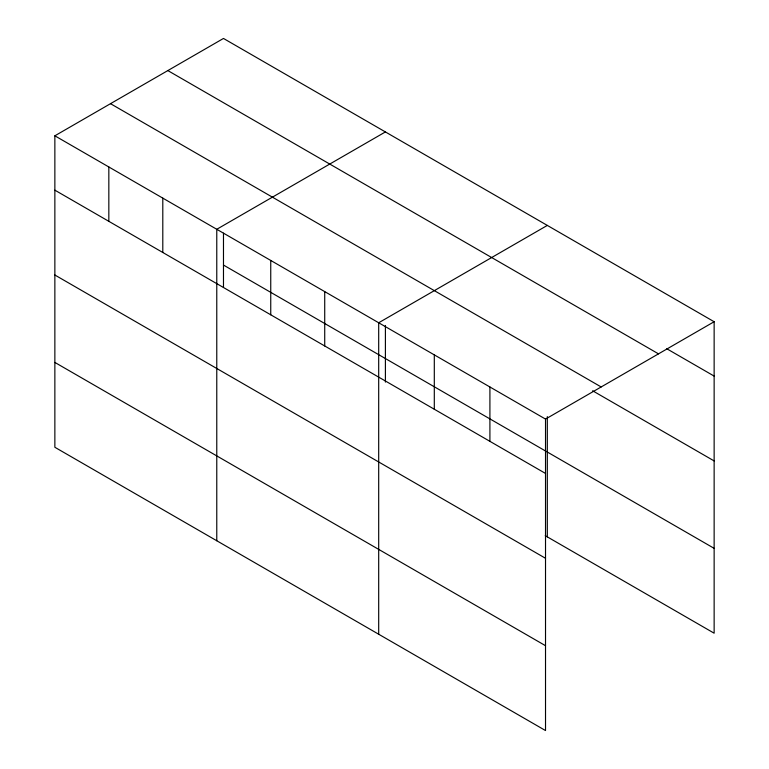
<?xml version="1.0" encoding="UTF-8"?>
<svg xmlns="http://www.w3.org/2000/svg" width="769" height="769" viewBox="0 0 769 769"><rect width="100%" height="100%" fill="white"/><g stroke="black" fill="none" stroke-linecap="round" stroke-linejoin="round"><path stroke-width="1.15" d="M54.859 135.805L545.519 419.086L545.519 730.55L54.859 447.27L54.859 135.805L223.481 38.45L714.141 321.73L714.141 633.195L545.24 535.676M385.404 131.932L216.771 229.287L216.771 540.751M547.317 225.413L378.694 322.769L378.694 634.233M545.519 419.086L714.141 321.73M666.771 348.742L714.141 376.089M167.834 70.575L658.495 353.855M110.505 103.68L601.166 386.961M592.63 390.777L714.141 460.929M223.481 265.065L714.141 548.345M54.859 190.164L545.519 473.444M54.859 275.004L545.519 558.284M54.859 362.42L545.519 645.7M547.317 416.596L547.317 536.877M489.911 386.98L489.911 441.339M434.302 354.874L434.302 409.233M385.404 325.47L385.404 382.116M324.72 291.614L324.72 345.963M270.746 260.451L270.746 314.8M223.481 233.17L223.481 287.452M162.797 198.123L162.797 252.482M108.833 166.969L108.833 221.318"/></g></svg>
